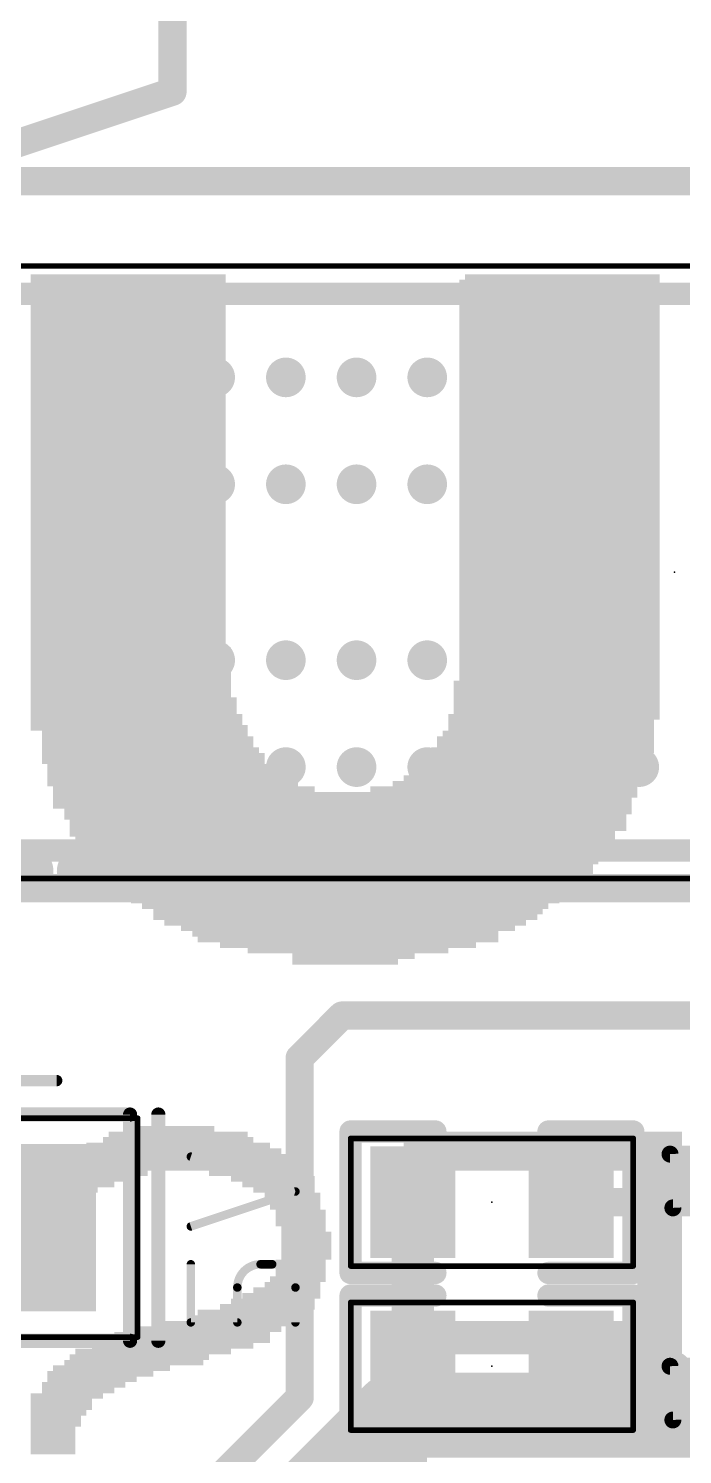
# Model space of a CAD drawing. Extents: x -5 to 103, y -6 to 58.
# Drawn here: x 30.96 to 36.84, y 1.27 to 14.07 of the extents above; entities that cross this region are included whole.
import ezdxf

# ---------------------------------------------------------------- set-up
doc = ezdxf.new("R2010")
doc.units = 0
for name, color, linetype in [('1', 12, 'CONTINUOUS'), ('16', 132, 'CONTINUOUS'), ('18', 110, 'CONTINUOUS'), ('21', 40, 'CONTINUOUS'), ('22', 3, 'CONTINUOUS'), ('23', 53, 'CONTINUOUS'), ('25', 40, 'CONTINUOUS'), ('39', 12, 'CONTINUOUS'), ('51', 254, 'CONTINUOUS')]:
    doc.layers.add(name, color=color, linetype=linetype)

# ---------------------------------------------------------------- blocks, each defined once
blk = doc.blocks.new('RECT')
blk.add_solid([(-0.5, -0.5), (0.5, -0.5), (-0.5, 0.5), (0.5, 0.5)])
blk = doc.blocks.new('PIE')
at = {"const_width": 0.5}
blk.add_lwpolyline([(0, -0.25, 1), (0, 0.25, 1), (0, -0.25)], format="xyb", dxfattribs=at)
blk = doc.blocks.new('ROUNDV')
at = {"const_width": 0.5}
blk.add_lwpolyline([(0, -0.25, 1), (0, 0.25, 1), (0, -0.25)], format="xyb", dxfattribs=at)

msp = doc.modelspace()

# ---------------------------------------------------------------- linework, layer by layer
at = {"layer": '1'}
for points, const_width in [([(32.258, 13.5043), (32.258, 19.939)], 0.254), ([(29.845, 12.7), (32.258, 13.5043)], 0.254), ([(48.26, 12.7), (27.94, 12.7)], 0.254), ([(27.94, 6.35), (48.26, 6.35)], 0.254), ([(33.401, 4.826), (33.782, 5.207)], 0.254), ([(33.782, 5.207), (48.4832, 5.207)], 0.254), ([(33.401, 1.778), (33.401, 4.826)], 0.254), ([(36.83, 3.5306), (37.0205, 3.7211)], 0.254), ([(34.417, 2.0574), (34.417, 3.5306)], 0.381), ([(35.8394, 3.5306), (36.83, 3.5306)], 0.254), ([(34.417, 2.0574), (34.417, 1.1374)], 0.254), ([(35.8394, 2.0574), (36.7792, 2.0574)], 0.254), ([(36.7792, 2.0574), (37.0205, 1.8161)], 0.254), ([(32.639, 1.016), (33.401, 1.778)], 0.254)]:
    msp.add_lwpolyline(points, dxfattribs=dict(at, const_width=const_width))
for points, const_width in [([(32.2781, 13.4441, 1), (32.2379, 13.5646)], 0.127), ([(32.1945, 13.5043, 1), (32.3215, 13.5043)], 0.127), ([(33.782, 5.2705, 1), (33.782, 5.1435)], 0.127), ([(33.8269, 5.1621, 1), (33.7371, 5.2519)], 0.127), ([(33.4645, 4.826, 1), (33.3375, 4.826)], 0.127), ([(33.3561, 4.8709, 1), (33.4459, 4.7811)], 0.127), ([(34.5123, 3.5306, 1), (34.3218, 3.5306)], 0.1905), ([(35.8394, 3.5941, 1), (35.8394, 3.4671)], 0.127), ([(36.7851, 3.5755, 1), (36.8749, 3.4857)], 0.127), ([(36.83, 3.4671, 1), (36.83, 3.5941)], 0.127), ([(34.4805, 2.0574, 1), (34.3535, 2.0574)], 0.127), ([(35.8394, 2.1209, 1), (35.8394, 1.9939)], 0.127), ([(36.8241, 2.1023, 1), (36.7343, 2.0125)], 0.127), ([(36.7792, 1.9939, 1), (36.7792, 2.1209)], 0.127), ([(34.3218, 2.0574, 1), (34.5123, 2.0574)], 0.1905), ([(33.3375, 1.778, 1), (33.4645, 1.778)], 0.127), ([(33.4459, 1.7331, 1), (33.3561, 1.8229)], 0.127)]:
    msp.add_lwpolyline(points, format="xyb", dxfattribs=dict(at, const_width=const_width))
at = {"layer": '16', "const_width": 0.762}
for points in [[(34.2566, 1.6176), (33.2962, 0.6572)], [(39.8319, 1.6176), (34.2566, 1.6176)]]:
    msp.add_lwpolyline(points, dxfattribs=at)
at = {"layer": '16', "const_width": 0.381}
for points in [[(34.2566, 1.8081, 1), (34.2566, 1.4271)], [(34.3913, 1.4829, 1), (34.1219, 1.7523)]]:
    msp.add_lwpolyline(points, format="xyb", dxfattribs=at)
at = {"layer": '21'}
for points, const_width in [([(24.8843, 11.6884), (48.6543, 11.6884)], 0.2), ([(47.9473, 6.6884), (25.5913, 6.6884)], 0.2), ([(30.353, 4.318), (31.877, 4.318)], 0.127), ([(31.877, 4.318), (31.877, 2.286)], 0.127), ([(32.131, 4.318), (32.131, 2.286)], 0.127), ([(33.8582, 2.8956), (33.8582, 4.1656)], 0.2), ([(33.8582, 4.1656), (34.6202, 4.1656)], 0.2), ([(36.3982, 4.1656), (35.6362, 4.1656)], 0.2), ([(36.3982, 2.8956), (36.3982, 4.1656)], 0.2), ([(33.3629, 3.6266), (32.4231, 3.9398)], 0.0762), ([(32.4231, 3.3133), (33.3629, 3.6266)], 0.0762), ([(32.4231, 2.4511), (32.4231, 2.9732)], 0.0762), ([(33.1541, 2.9732), (33.0496, 2.9732)], 0.0762), ([(34.6202, 2.8956), (33.8582, 2.8956)], 0.2), ([(35.6362, 2.8956), (36.3982, 2.8956)], 0.2), ([(32.8408, 2.7644), (32.8408, 2.4511)], 0.0762), ([(33.3629, 2.4511), (33.3629, 2.7644)], 0.0762), ([(34.6202, 2.6924), (33.8582, 2.6924)], 0.2), ([(33.8582, 2.6924), (33.8582, 1.4224)], 0.2), ([(35.6362, 2.6924), (36.3982, 2.6924)], 0.2), ([(36.3982, 2.6924), (36.3982, 1.4224)], 0.2), ([(32.8408, 2.4511), (32.4231, 2.4511)], 0.0762), ([(31.877, 2.286), (30.353, 2.286)], 0.127), ([(33.8582, 1.4224), (34.6202, 1.4224)], 0.2), ([(36.3982, 1.4224), (35.6362, 1.4224)], 0.2)]:
    msp.add_lwpolyline(points, dxfattribs=dict(at, const_width=const_width))
for points, const_width in [([(31.9088, 4.318, 1), (31.8453, 4.318)], 0.0635), ([(31.877, 4.2863, 1), (31.877, 4.3498)], 0.0635), ([(32.1628, 4.318, 1), (32.0992, 4.318)], 0.0635), ([(33.9082, 4.1656, 1), (33.8082, 4.1656)], 0.1), ([(33.8582, 4.2156, 1), (33.8582, 4.1156)], 0.1), ([(34.6202, 4.1156, 1), (34.6202, 4.2156)], 0.1), ([(35.6362, 4.2156, 1), (35.6362, 4.1156)], 0.1), ([(36.4482, 4.1656, 1), (36.3482, 4.1656)], 0.1), ([(36.3982, 4.1156, 1), (36.3982, 4.2156)], 0.1), ([(32.4291, 3.9579, 1), (32.4171, 3.9217)], 0.0381), ([(33.3689, 3.6085, 1), (33.3569, 3.6446)], 0.0381), ([(33.3569, 3.6085, 1), (33.3689, 3.6446)], 0.0381), ([(32.4171, 3.3314, 1), (32.4291, 3.2952)], 0.0381), ([(32.4421, 2.9732, 1), (32.404, 2.9732)], 0.0381), ([(33.0496, 2.9732, 0.4142), (32.8408, 2.7644)], 0.0762), ([(33.0496, 2.9923, 1), (33.0496, 2.9542)], 0.0381), ([(33.0496, 2.9542, 1), (33.0496, 2.9923)], 0.0381), ([(33.1541, 2.9923, 1), (33.1541, 2.9542)], 0.0381), ([(33.3629, 2.7644, 0.4142), (33.1541, 2.9732)], 0.0762), ([(33.1541, 2.9542, 1), (33.1541, 2.9923)], 0.0381), ([(33.8582, 2.9456, 1), (33.8582, 2.8456)], 0.1), ([(33.8082, 2.8956, 1), (33.9082, 2.8956)], 0.1), ([(34.6202, 2.8456, 1), (34.6202, 2.9456)], 0.1), ([(35.6362, 2.9456, 1), (35.6362, 2.8456)], 0.1), ([(36.3482, 2.8956, 1), (36.4482, 2.8956)], 0.1), ([(36.3982, 2.8456, 1), (36.3982, 2.9456)], 0.1), ([(32.8598, 2.7644, 1), (32.8217, 2.7644)], 0.0381), ([(32.8217, 2.7644, 1), (32.8598, 2.7644)], 0.0381), ([(33.382, 2.7644, 1), (33.3439, 2.7644)], 0.0381), ([(33.3439, 2.7644, 1), (33.382, 2.7644)], 0.0381), ([(33.8582, 2.7424, 1), (33.8582, 2.6424)], 0.1), ([(33.9082, 2.6924, 1), (33.8082, 2.6924)], 0.1), ([(34.6202, 2.6424, 1), (34.6202, 2.7424)], 0.1), ([(35.6362, 2.7424, 1), (35.6362, 2.6424)], 0.1), ([(36.4482, 2.6924, 1), (36.3482, 2.6924)], 0.1), ([(36.3982, 2.6424, 1), (36.3982, 2.7424)], 0.1), ([(32.4231, 2.4702, 1), (32.4231, 2.4321)], 0.0381), ([(32.404, 2.4511, 1), (32.4421, 2.4511)], 0.0381), ([(32.8217, 2.4511, 1), (32.8598, 2.4511)], 0.0381), ([(32.8408, 2.4321, 1), (32.8408, 2.4702)], 0.0381), ([(33.3439, 2.4511, 1), (33.382, 2.4511)], 0.0381), ([(31.8453, 2.286, 1), (31.9088, 2.286)], 0.0635), ([(31.877, 2.2542, 1), (31.877, 2.3178)], 0.0635), ([(32.0992, 2.286, 1), (32.1628, 2.286)], 0.0635), ([(33.8582, 1.4724, 1), (33.8582, 1.3724)], 0.1), ([(33.8082, 1.4224, 1), (33.9082, 1.4224)], 0.1), ([(34.6202, 1.3724, 1), (34.6202, 1.4724)], 0.1), ([(35.6362, 1.4724, 1), (35.6362, 1.3724)], 0.1), ([(36.3482, 1.4224, 1), (36.4482, 1.4224)], 0.1), ([(36.3982, 1.3724, 1), (36.3982, 1.4724)], 0.1)]:
    msp.add_lwpolyline(points, format="xyb", dxfattribs=dict(at, const_width=const_width))
at = {"layer": '23'}
for p in [(36.7693, 9.1884), (35.1282, 3.5306), (35.1282, 2.0574)]:
    msp.add_point(p, dxfattribs=at)
at = {"layer": '25', "const_width": 0.1016}
msp.add_lwpolyline([(30.5689, 4.6228), (31.218, 4.6228)], dxfattribs=at)
at = {"layer": '25', "const_width": 0.0508}
msp.add_lwpolyline([(31.218, 4.5974, 1), (31.218, 4.6482)], format="xyb", dxfattribs=at)
at = {"layer": '39'}
for points, const_width in [([(24.6343, 11.9384), (48.9043, 11.9384)], 0.05), ([(48.0723, 6.4384), (25.4663, 6.4384)], 0.05), ([(27.999, 4.285), (31.945, 4.285)], 0.0508), ([(31.945, 4.285), (31.945, 2.319)], 0.0508), ([(33.8592, 2.9576), (33.8592, 4.1036)], 0.0508), ([(33.8592, 4.1036), (36.3972, 4.1036)], 0.0508), ([(36.3972, 4.1036), (36.3972, 2.9576)], 0.0508), ([(36.3972, 2.9576), (33.8592, 2.9576)], 0.0508), ([(33.8592, 2.6304), (36.3972, 2.6304)], 0.0508), ([(33.8592, 1.4844), (33.8592, 2.6304)], 0.0508), ([(36.3972, 2.6304), (36.3972, 1.4844)], 0.0508), ([(31.945, 2.319), (27.999, 2.319)], 0.0508), ([(36.3972, 1.4844), (33.8592, 1.4844)], 0.0508)]:
    msp.add_lwpolyline(points, dxfattribs=dict(at, const_width=const_width))
at = {"layer": '39', "const_width": 0.0254}
for points in [[(31.9577, 4.285, 1), (31.9323, 4.285)], [(31.945, 4.2723, 1), (31.945, 4.2977)], [(33.8719, 4.1036, 1), (33.8465, 4.1036)], [(33.8592, 4.1163, 1), (33.8592, 4.0909)], [(36.4099, 4.1036, 1), (36.3845, 4.1036)], [(36.3972, 4.0909, 1), (36.3972, 4.1163)], [(33.8592, 2.9703, 1), (33.8592, 2.9449)], [(33.8465, 2.9576, 1), (33.8719, 2.9576)], [(36.3845, 2.9576, 1), (36.4099, 2.9576)], [(36.3972, 2.9449, 1), (36.3972, 2.9703)], [(33.8592, 2.6431, 1), (33.8592, 2.6177)], [(33.8719, 2.6304, 1), (33.8465, 2.6304)], [(36.4099, 2.6304, 1), (36.3845, 2.6304)], [(36.3972, 2.6177, 1), (36.3972, 2.6431)], [(31.9323, 2.319, 1), (31.9577, 2.319)], [(31.945, 2.3063, 1), (31.945, 2.3317)], [(33.8592, 1.4971, 1), (33.8592, 1.4717)], [(33.8465, 1.4844, 1), (33.8719, 1.4844)], [(36.3845, 1.4844, 1), (36.4099, 1.4844)], [(36.3972, 1.4717, 1), (36.3972, 1.4971)]]:
    msp.add_lwpolyline(points, format="xyb", dxfattribs=at)
at = {"layer": '51'}
for points, const_width in [([(24.8843, 11.6884), (48.6543, 11.6884)], 0.1), ([(47.9473, 6.6884), (25.5913, 6.6884)], 0.1), ([(37.2872, 3.9624), (36.7284, 3.9624)], 0.1524), ([(36.7284, 3.9624), (36.7538, 3.4798)], 0.1524), ([(36.7538, 3.4798), (37.2872, 3.4798)], 0.1524), ([(37.2872, 2.0574), (36.7284, 2.0574)], 0.1524), ([(36.7284, 2.0574), (36.7538, 1.5748)], 0.1524), ([(36.7538, 1.5748), (37.2872, 1.5748)], 0.1524)]:
    msp.add_lwpolyline(points, dxfattribs=dict(at, const_width=const_width))
at = {"layer": '51', "const_width": 0.0762}
for points in [[(36.7284, 4.0005, 1), (36.7284, 3.9243)], [(36.7664, 3.9644, 1), (36.6904, 3.9604)], [(36.7538, 3.5179, 1), (36.7538, 3.4417)], [(36.7158, 3.4778, 1), (36.7918, 3.4818)], [(36.7284, 2.0955, 1), (36.7284, 2.0193)], [(36.7664, 2.0594, 1), (36.6904, 2.0554)], [(36.7538, 1.6129, 1), (36.7538, 1.5367)], [(36.7158, 1.5728, 1), (36.7918, 1.5768)]]:
    msp.add_lwpolyline(points, format="xyb", dxfattribs=at)

# ---------------------------------------------------------------- block references
at = {"layer": '1'}
for name, p, xscale, yscale in [('PIE', (31.3718, 10.9384), 0.356, 0.356), ('PIE', (32.0068, 10.9384), 0.356, 0.356), ('PIE', (32.6418, 10.9384), 0.356, 0.356), ('PIE', (33.2768, 10.9384), 0.356, 0.356), ('PIE', (33.9118, 10.9384), 0.356, 0.356), ('PIE', (34.5468, 10.9384), 0.356, 0.356), ('PIE', (35.1818, 10.9384), 0.356, 0.356), ('PIE', (35.8168, 10.9384), 0.356, 0.356), ('PIE', (36.4518, 10.9384), 0.356, 0.356), ('PIE', (31.3718, 9.9784), 0.356, 0.356), ('PIE', (32.0068, 9.9784), 0.356, 0.356), ('PIE', (32.6418, 9.9784), 0.356, 0.356), ('PIE', (33.2768, 9.9784), 0.356, 0.356), ('PIE', (33.9118, 9.9784), 0.356, 0.356), ('PIE', (34.5468, 9.9784), 0.356, 0.356), ('PIE', (35.1818, 9.9784), 0.356, 0.356), ('PIE', (35.8168, 9.9784), 0.356, 0.356), ('PIE', (36.4518, 9.9784), 0.356, 0.356), ('PIE', (31.3718, 8.3984), 0.356, 0.356), ('PIE', (32.0068, 8.3984), 0.356, 0.356), ('PIE', (32.6418, 8.3984), 0.356, 0.356), ('PIE', (33.2768, 8.3984), 0.356, 0.356), ('PIE', (33.9118, 8.3984), 0.356, 0.356), ('PIE', (34.5468, 8.3984), 0.356, 0.356), ('PIE', (35.1818, 8.3984), 0.356, 0.356), ('PIE', (35.8168, 8.3984), 0.356, 0.356), ('PIE', (36.4518, 8.3984), 0.356, 0.356), ('PIE', (31.3718, 7.4384), 0.356, 0.356), ('PIE', (32.0068, 7.4384), 0.356, 0.356), ('PIE', (32.6418, 7.4384), 0.356, 0.356), ('PIE', (33.2768, 7.4384), 0.356, 0.356), ('PIE', (33.9118, 7.4384), 0.356, 0.356), ('PIE', (34.5468, 7.4384), 0.356, 0.356), ('PIE', (35.1818, 7.4384), 0.356, 0.356), ('PIE', (35.8168, 7.4384), 0.356, 0.356), ('PIE', (36.4518, 7.4384), 0.356, 0.356), ('RECT', (30.922, 3.302), 1.3, 1.5), ('RECT', (34.417, 2.0574), 0.762, 1.0008), ('RECT', (35.8394, 2.0574), 0.762, 1.0008)]:
    msp.add_blockref(name, p, dxfattribs=dict(at, xscale=xscale, yscale=yscale))
for p, xscale, yscale, rotation in [((34.417, 3.5306), 0.762, 1.0008, 180), ((35.8394, 3.5306), 0.762, 1.0008, 180), ((37.0205, 3.7211), 0.4826, 0.8636, 270), ((37.0205, 1.8161), 0.4826, 0.8636, 270)]:
    msp.add_blockref('RECT', p, dxfattribs=dict(at, xscale=xscale, yscale=yscale, rotation=rotation))
at = {"layer": '18', "xscale": 0.4524, "yscale": 0.4524}
for p in [(30.9626, 6.5024), (30.9626, 6.5024), (31.4452, 6.5024), (31.4452, 6.5024), (31.9278, 6.5024), (31.9278, 6.5024)]:
    msp.add_blockref('ROUNDV', p, dxfattribs=at)
at = {"layer": '22', "yscale": 0.05}
for p, xscale in [((31.86, 11.84), 1.75), ((31.86, 11.79), 1.75), ((35.735, 11.79), 1.8), ((35.76, 11.84), 1.75), ((31.86, 11.74), 1.75), ((31.86, 11.69), 1.75), ((31.86, 11.64), 1.75), ((35.735, 11.74), 1.8), ((35.735, 11.69), 1.8), ((35.735, 11.64), 1.8), ((31.86, 11.59), 1.75), ((31.86, 11.54), 1.75), ((35.735, 11.59), 1.8), ((35.735, 11.54), 1.8), ((31.86, 11.49), 1.75), ((31.86, 11.44), 1.75), ((31.86, 11.39), 1.75), ((35.735, 11.49), 1.8), ((35.735, 11.44), 1.8), ((35.735, 11.39), 1.8), ((31.86, 11.34), 1.75), ((31.86, 11.29), 1.75), ((35.735, 11.34), 1.8), ((35.735, 11.29), 1.8), ((31.86, 11.24), 1.75), ((31.86, 11.19), 1.75), ((31.86, 11.14), 1.75), ((35.735, 11.24), 1.8), ((35.735, 11.19), 1.8), ((35.735, 11.14), 1.8), ((31.86, 11.09), 1.75), ((31.86, 11.04), 1.75), ((31.86, 10.99), 1.75), ((35.735, 11.09), 1.8), ((35.735, 11.04), 1.8), ((35.735, 10.99), 1.8), ((31.86, 10.94), 1.75), ((31.86, 10.89), 1.75), ((35.735, 10.94), 1.8), ((35.735, 10.89), 1.8), ((31.86, 10.84), 1.75), ((31.86, 10.79), 1.75), ((31.86, 10.74), 1.75), ((35.735, 10.84), 1.8), ((35.735, 10.79), 1.8), ((35.735, 10.74), 1.8), ((31.86, 10.69), 1.75), ((31.86, 10.64), 1.75), ((35.735, 10.69), 1.8), ((35.735, 10.64), 1.8), ((31.86, 10.59), 1.75), ((31.86, 10.54), 1.75), ((31.86, 10.49), 1.75), ((35.735, 10.59), 1.8), ((35.735, 10.54), 1.8), ((35.735, 10.49), 1.8), ((31.86, 10.44), 1.75), ((31.86, 10.39), 1.75), ((35.735, 10.44), 1.8), ((35.735, 10.39), 1.8), ((31.86, 10.34), 1.75), ((31.86, 10.29), 1.75), ((31.86, 10.24), 1.75), ((35.735, 10.34), 1.8), ((35.735, 10.29), 1.8), ((35.735, 10.24), 1.8), ((31.86, 10.19), 1.75), ((31.86, 10.14), 1.75), ((35.735, 10.19), 1.8), ((35.735, 10.14), 1.8), ((31.86, 10.09), 1.75), ((31.86, 10.04), 1.75), ((31.86, 9.99), 1.75), ((35.735, 10.09), 1.8), ((35.735, 10.04), 1.8), ((35.735, 9.99), 1.8), ((31.86, 9.94), 1.75), ((31.86, 9.89), 1.75), ((31.86, 9.84), 1.75), ((35.735, 9.94), 1.8), ((35.735, 9.89), 1.8), ((35.735, 9.84), 1.8), ((31.86, 9.79), 1.75), ((31.86, 9.74), 1.75), ((35.735, 9.79), 1.8), ((35.735, 9.74), 1.8), ((31.86, 9.69), 1.75), ((31.86, 9.64), 1.75), ((31.86, 9.59), 1.75), ((35.735, 9.69), 1.8), ((35.735, 9.64), 1.8), ((35.735, 9.59), 1.8), ((31.86, 9.54), 1.75), ((31.86, 9.49), 1.75), ((35.735, 9.54), 1.8), ((35.735, 9.49), 1.8), ((31.86, 9.44), 1.75), ((31.86, 9.39), 1.75), ((31.86, 9.34), 1.75), ((35.735, 9.44), 1.8), ((35.735, 9.39), 1.8), ((35.735, 9.34), 1.8), ((31.86, 9.29), 1.75), ((31.86, 9.24), 1.75), ((35.735, 9.29), 1.8), ((35.735, 9.24), 1.8), ((31.86, 9.19), 1.75), ((31.86, 9.14), 1.75), ((31.86, 9.09), 1.75), ((35.735, 9.19), 1.8), ((35.735, 9.14), 1.8), ((35.735, 9.09), 1.8), ((31.86, 9.04), 1.75), ((31.86, 8.99), 1.75), ((31.86, 8.94), 1.75), ((35.735, 9.04), 1.8), ((35.735, 8.99), 1.8), ((35.735, 8.94), 1.8), ((31.86, 8.89), 1.75), ((31.86, 8.84), 1.75), ((35.735, 8.89), 1.8), ((35.735, 8.84), 1.8), ((31.86, 8.79), 1.75), ((31.86, 8.74), 1.75), ((31.86, 8.69), 1.75), ((35.735, 8.79), 1.8), ((35.735, 8.74), 1.8), ((35.735, 8.69), 1.8), ((31.86, 8.64), 1.75), ((31.86, 8.59), 1.75), ((35.735, 8.64), 1.8), ((35.735, 8.59), 1.8), ((31.86, 8.54), 1.75), ((31.885, 8.49), 1.8), ((31.885, 8.44), 1.8), ((35.735, 8.54), 1.8), ((35.735, 8.49), 1.8), ((35.735, 8.44), 1.8), ((31.885, 8.39), 1.8), ((31.885, 8.34), 1.8), ((35.735, 8.39), 1.8), ((35.735, 8.34), 1.8), ((31.885, 8.29), 1.8), ((31.885, 8.24), 1.8), ((31.885, 8.19), 1.8), ((35.71, 8.19), 1.85), ((35.735, 8.29), 1.8), ((35.735, 8.24), 1.8), ((31.885, 8.14), 1.8), ((31.885, 8.09), 1.8), ((35.71, 8.14), 1.85), ((35.71, 8.09), 1.85), ((31.91, 8.04), 1.85), ((31.91, 7.99), 1.85), ((31.91, 7.94), 1.85), ((35.71, 8.04), 1.85), ((35.71, 7.99), 1.85), ((35.71, 7.94), 1.85), ((31.935, 7.89), 1.9), ((31.935, 7.84), 1.9), ((31.96, 7.79), 1.95), ((35.685, 7.89), 1.9), ((35.66, 7.84), 1.85), ((35.66, 7.79), 1.85), ((32.01, 7.74), 1.85), ((32.035, 7.69), 1.9), ((35.61, 7.69), 1.95), ((35.635, 7.74), 1.9), ((32.035, 7.64), 1.9), ((32.06, 7.59), 1.95), ((32.085, 7.54), 2), ((35.535, 7.54), 2), ((35.585, 7.59), 2), ((35.61, 7.64), 1.95), ((32.085, 7.49), 2), ((32.135, 7.44), 2), ((35.51, 7.44), 2.05), ((35.535, 7.49), 2), ((32.185, 7.39), 2.1), ((32.21, 7.34), 2.15), ((32.26, 7.29), 2.25), ((35.36, 7.29), 2.25), ((35.435, 7.34), 2.2), ((35.46, 7.39), 2.15), ((32.36, 7.24), 2.35), ((33.81, 7.19), 5.25), ((35.235, 7.24), 2.4), ((33.785, 7.14), 5.2), ((33.785, 7.09), 5.2), ((33.835, 7.04), 5.1), ((33.81, 6.99), 5.05), ((33.835, 6.94), 5), ((33.835, 6.89), 5), ((33.785, 6.84), 4.9), ((33.81, 6.79), 4.85), ((33.81, 6.74), 4.75), ((33.835, 6.69), 4.7), ((33.81, 6.64), 4.65), ((33.81, 6.59), 4.55), ((33.81, 6.54), 4.45), ((33.81, 6.49), 4.45), ((33.835, 6.44), 4.3), ((33.835, 6.39), 4.2), ((33.81, 6.34), 4.05), ((33.81, 6.29), 4.05), ((33.81, 6.24), 3.85), ((33.81, 6.19), 3.65), ((33.835, 6.14), 3.5), ((33.81, 6.09), 3.45), ((33.81, 6.04), 3.25), ((33.835, 5.99), 3), ((33.81, 5.94), 2.75), ((33.835, 5.89), 2.7), ((33.835, 5.84), 2.3), ((33.835, 5.79), 1.8), ((33.885, 5.74), 1.1), ((33.81, 5.69), 0.95), ((32.31, 4.09), 1.35), ((32.31, 4.14), 1.25), ((32.285, 4.19), 0.7), ((35.585, 4.14), 2.5), ((35.585, 4.09), 2.5), ((32.285, 3.99), 1.9), ((32.31, 4.04), 1.65), ((35.585, 4.04), 2.5), ((35.585, 3.99), 2.5), ((32.26, 3.84), 2.25), ((32.26, 3.89), 2.15), ((32.285, 3.94), 2.1), ((35.585, 3.94), 2.5), ((35.585, 3.89), 2.5), ((35.585, 3.84), 2.5), ((31.585, 3.79), 0.9), ((31.485, 3.74), 0.7), ((31.435, 3.69), 0.6), ((33.01, 3.79), 0.85), ((33.16, 3.74), 0.75), ((33.21, 3.69), 0.65), ((36.635, 3.79), 0.4), ((36.635, 3.74), 0.4), ((36.635, 3.69), 0.4), ((31.385, 3.64), 0.4), ((31.31, 3.59), 0.25), ((33.26, 3.64), 0.55), ((33.335, 3.59), 0.5), ((36.635, 3.64), 0.4), ((36.635, 3.59), 0.4), ((33.36, 3.54), 0.45), ((33.36, 3.49), 0.45), ((33.41, 3.44), 0.45), ((36.635, 3.54), 0.4), ((36.635, 3.49), 0.4), ((36.635, 3.44), 0.4), ((33.41, 3.39), 0.45), ((33.41, 3.34), 0.45), ((36.635, 3.39), 0.4), ((36.635, 3.34), 0.4), ((33.435, 3.29), 0.4), ((33.46, 3.24), 0.45), ((33.46, 3.19), 0.45), ((36.635, 3.29), 0.4), ((36.635, 3.24), 0.4), ((36.635, 3.19), 0.4), ((33.46, 3.14), 0.45), ((33.46, 3.09), 0.45), ((36.635, 3.14), 0.4), ((36.635, 3.09), 0.4), ((33.41, 2.99), 0.45), ((33.41, 2.94), 0.45), ((33.46, 3.04), 0.45), ((36.635, 3.04), 0.4), ((36.635, 2.99), 0.4), ((36.635, 2.94), 0.4), ((33.385, 2.84), 0.5), ((33.41, 2.89), 0.45), ((36.635, 2.89), 0.4), ((36.635, 2.84), 0.4), ((33.235, 2.69), 0.7), ((33.285, 2.74), 0.6), ((33.335, 2.79), 0.5), ((36.635, 2.79), 0.4), ((36.635, 2.74), 0.4), ((36.635, 2.69), 0.4), ((32.96, 2.54), 0.95), ((33.11, 2.59), 0.85), ((33.16, 2.64), 0.75), ((36.635, 2.64), 0.4), ((36.635, 2.59), 0.4), ((36.635, 2.54), 0.4), ((32.785, 2.44), 1.2), ((32.91, 2.49), 1.05), ((35.685, 2.44), 2.3), ((36.635, 2.49), 0.4), ((32.435, 2.34), 1.4), ((32.435, 2.29), 1.4), ((32.585, 2.39), 1.3), ((35.685, 2.39), 2.3), ((35.685, 2.34), 2.3), ((35.685, 2.29), 2.3), ((32.085, 2.19), 1.4), ((32.26, 2.24), 1.45), ((35.685, 2.24), 2.3), ((35.685, 2.19), 2.3), ((31.71, 2.04), 1.05), ((31.91, 2.09), 1.25), ((31.96, 2.14), 1.25), ((36.635, 2.14), 0.4), ((36.635, 2.09), 0.4), ((36.635, 2.04), 0.4), ((31.61, 1.99), 0.95), ((31.535, 1.94), 0.8), ((36.635, 1.99), 0.4), ((36.635, 1.94), 0.4), ((31.31, 1.79), 0.65), ((31.46, 1.89), 0.75), ((31.41, 1.84), 0.65), ((36.635, 1.89), 0.4), ((36.635, 1.84), 0.4), ((36.635, 1.79), 0.4), ((31.26, 1.74), 0.55), ((31.26, 1.69), 0.55), ((31.235, 1.64), 0.5), ((36.635, 1.74), 0.4), ((36.635, 1.69), 0.4), ((36.635, 1.64), 0.4), ((31.21, 1.59), 0.45), ((31.21, 1.54), 0.45), ((36.635, 1.59), 0.4), ((36.635, 1.54), 0.4), ((31.185, 1.49), 0.4), ((31.185, 1.44), 0.4), ((31.185, 1.39), 0.4), ((36.635, 1.49), 0.4), ((36.635, 1.44), 0.4), ((36.635, 1.39), 0.4), ((31.185, 1.34), 0.4), ((31.185, 1.29), 0.4), ((36.635, 1.34), 0.4), ((36.635, 1.29), 0.4)]:
    msp.add_blockref('RECT', p, dxfattribs=dict(at, xscale=xscale))

doc.saveas('drawing.dxf')
